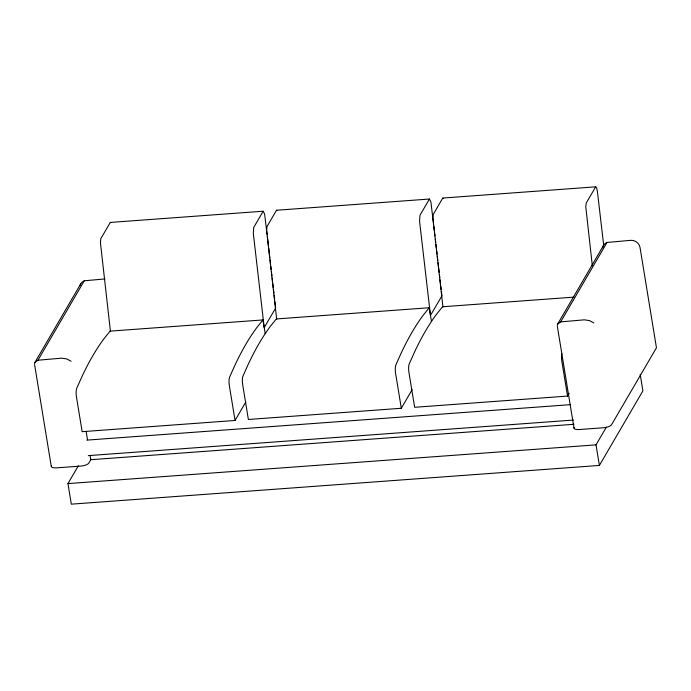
<?xml version="1.0" encoding="UTF-8"?>
<svg xmlns="http://www.w3.org/2000/svg" width="691" height="691" viewBox="0 0 691 691"><rect width="100%" height="100%" fill="white"/><g stroke="black" fill="none" stroke-linecap="round" stroke-linejoin="round"><path stroke-width="1.04" d="M34.55 363.941L34.895 362.455L80.735 283.88M557.283 325.608L557.628 324.122L603.468 245.547M34.895 362.455L37.936 360.227L84.276 280.788L104.928 278.939M640.212 374.392L642.906 390.856L599.391 465.44L71.328 504.162L67.96 483.588L78.29 465.872M90.936 459.437L88.768 463.151A6.901 2.272 -9.3 0 1 80.674 466.097L56.671 467.85A6.901 2.272 -9.3 0 1 51.436 465.889M275.666 308.022L264.212 327.646L253.312 233.437L253.709 227.46L263.185 211.221L264.618 214.055L267.054 234.232M265.197 333.649L262.951 319.933L110.05 331.144L104.168 338.486A774.896 191.865 85.8 0 0 82.022 376.431L76.839 388.066A6.901 1.71 85.8 0 0 76.459 396.945L82.151 431.676L235.052 420.465L245.875 401.912M431.46 321.462L429.215 307.737L276.288 318.957L270.397 326.299A774.896 191.865 85.8 0 0 248.259 364.243L243.077 375.869A6.901 1.71 85.8 0 0 242.696 384.757L248.38 419.48L401.307 408.269L412.13 389.715M557.628 324.122L560.66 321.894L607.009 242.455L630.753 240.33A8.283 7.549 30.3 0 1 640.021 247.456L656.45 347.78L611.5 424.818A6.901 2.272 -9.3 0 1 603.398 427.764L579.395 429.526A6.901 2.272 -9.3 0 1 574.161 427.556M573.91 297.13L442.542 306.761L436.66 314.103A774.896 191.865 85.8 0 0 414.522 352.047L409.331 363.682A6.901 1.71 85.8 0 0 408.96 372.57L414.643 407.293L567.544 396.081L569.168 393.3M599.391 465.44L596.022 444.857L606.361 427.15M262.951 319.933L257.061 327.275A774.896 191.865 85.8 0 0 234.923 365.219L229.74 376.854A6.901 1.71 85.8 0 0 229.36 385.733L235.052 420.465M429.215 307.737L423.324 315.079A774.896 191.865 85.8 0 0 401.186 353.032L396.003 364.658A6.901 1.71 85.8 0 0 395.623 373.546L401.307 408.269M263.185 211.221L110.292 222.433L100.817 238.671L100.394 242.386L110.439 331.378M433.568 224.178L430.882 201.858L429.448 199.025L276.521 210.245L267.046 226.475L266.622 230.198L276.676 319.182M429.448 199.025L419.973 215.264L419.567 221.25L430.476 315.459L441.929 295.826L441.428 291.55M603.666 245.141L597.43 191.666L596.687 188.099L595.677 186.838L442.784 198.049L433.309 214.288L432.886 218.002L442.94 306.994M595.677 186.838L586.21 203.076L585.778 206.79L592.342 265.836M86.876 440.115L570.023 404.684M88.327 455.628L573.634 420.042M574.014 424.283L90.771 459.714L90.089 455.524M67.96 483.588L596.022 444.857M560.66 321.894L584.379 319.821L589.518 320.615L593.837 322.922M37.936 360.227L61.646 358.154L66.785 358.949L71.104 361.255M442.784 198.049L443.294 198.343M276.521 210.245L277.031 210.53M110.292 222.433L110.802 222.727M557.369 326.472L574.022 428.178M567.544 396.081L561.852 361.35A6.901 1.71 85.8 0 1 561.843 353.542M86.142 431.417L87.515 439.804M34.636 364.805L51.289 466.511M433.818 226.32L434.319 230.595M434.57 232.729L434.941 235.942M435.313 239.146L435.693 242.36M435.935 244.493L436.315 247.706M436.686 250.911L437.058 254.124M437.308 256.257L437.809 260.542M438.059 262.675L438.431 265.888M438.681 268.022L439.182 272.297M439.433 274.439L439.804 277.652M440.055 279.786L440.556 284.061M440.806 286.204L441.178 289.408M267.305 236.374L268.428 245.996M268.678 248.129L269.801 257.76M270.051 259.894L270.552 264.178M270.803 266.311L271.174 269.525M271.425 271.658L271.926 275.942M272.176 278.076L272.548 281.289M272.798 283.422L273.299 287.698M273.55 289.84L273.921 293.053M274.172 295.187L274.664 299.462M274.914 301.604L275.415 305.88M602.682 247.784A8.283 7.549 30.3 0 1 607.009 242.455M80.13 285.348A8.283 7.549 30.3 0 1 84.276 280.788"/></g></svg>
